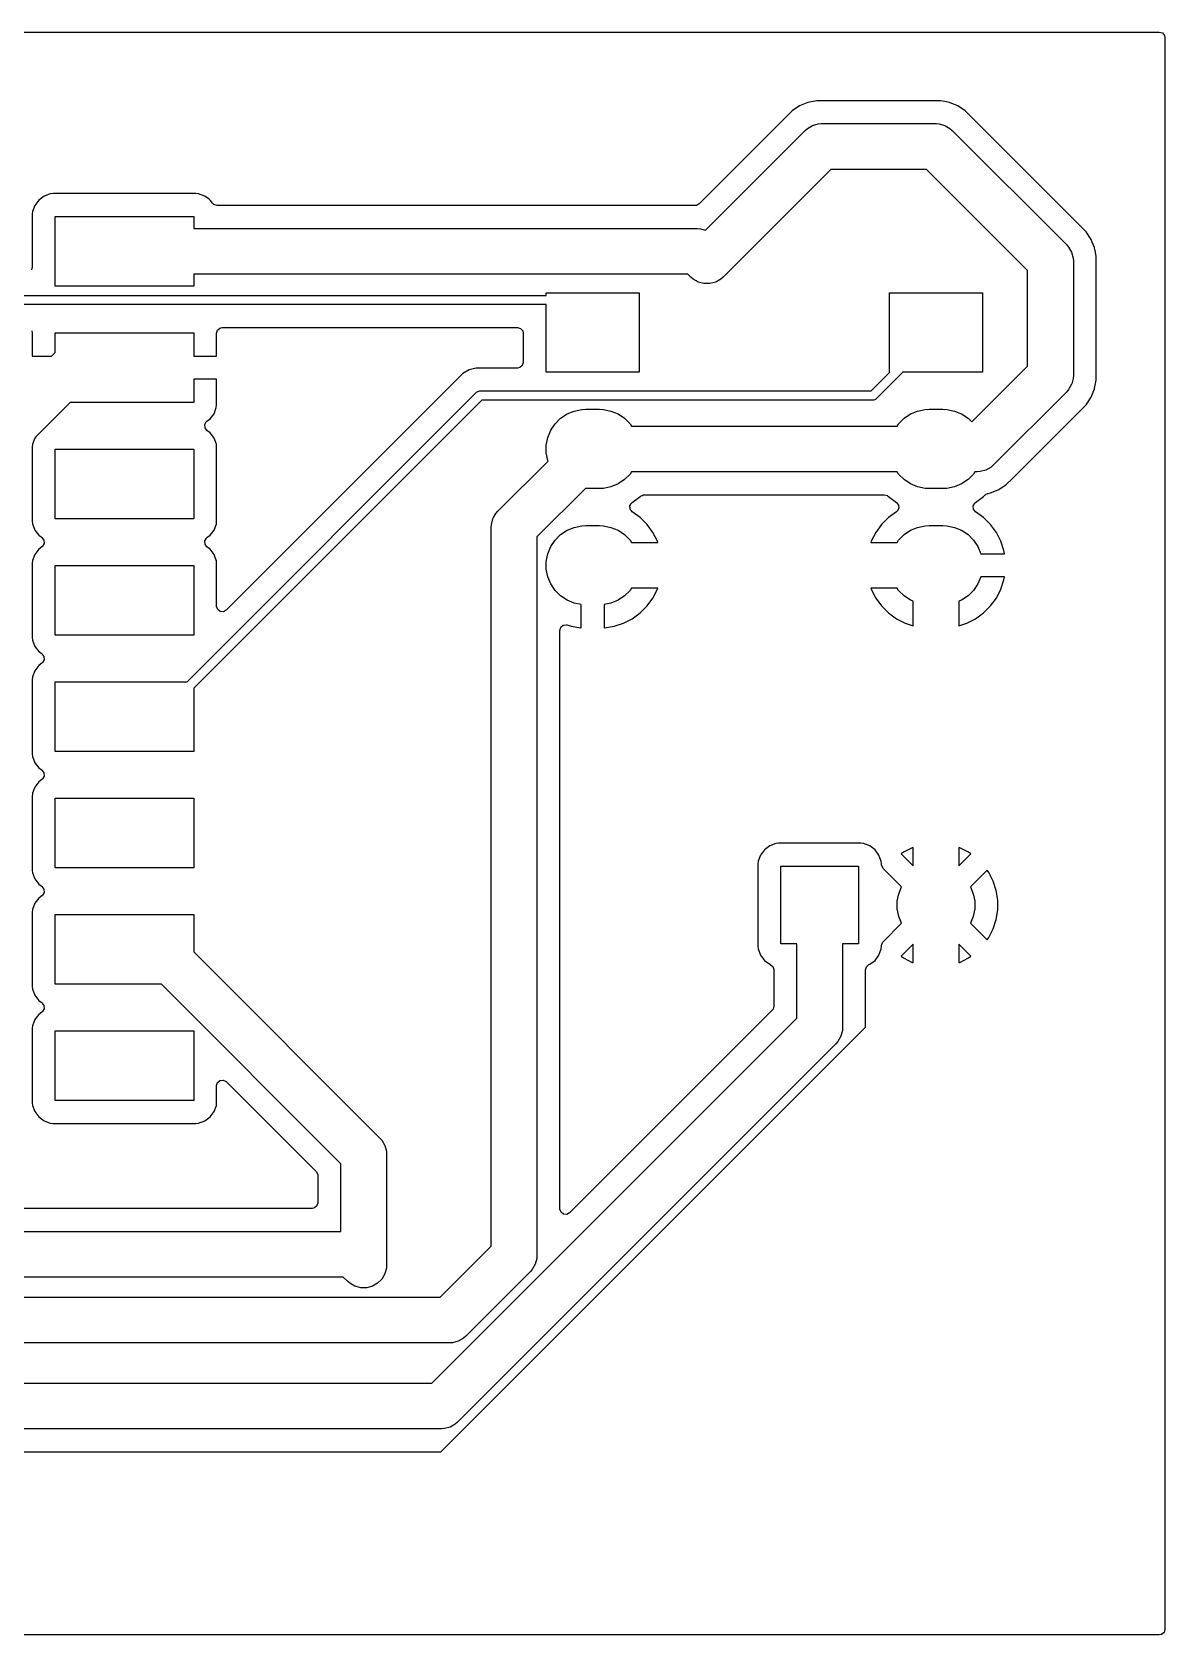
# Model space of a CAD drawing. Header units: millimetres. Extents: x 15 to 57.5, y -50 to -15.
# Drawn here: x 32.76 to 57.5, y -50 to -15 of the extents above; entities that cross this region are included whole.
import ezdxf

# ---------------------------------------------------------------- set-up
doc = ezdxf.new("R2010")
doc.units = ezdxf.units.MM
doc.layers.add('F.Cu', color=13, linetype='CONTINUOUS', true_color=0xc83434)

msp = doc.modelspace()

# ---------------------------------------------------------------- linework, layer by layer
at = {"layer": 'F.Cu', "linetype": 'CONTINUOUS'}
for p, q in [((15.124, -15), (57.376, -15)), ((57.376, -15), (57.443039, -15.019685)), ((57.443039, -15.019685), (57.488794, -15.072489)), ((57.488794, -15.072489), (57.5, -15.124)), ((57.5, -15.124), (57.5, -49.876)), ((49.357214, -16.722863), (47.327899, -18.752181)), ((49.357222, -16.722857), (49.357214, -16.722863)), ((49.521084, -16.613369), (49.357222, -16.722857)), ((49.521085, -16.613369), (49.521084, -16.613369)), ((49.627743, -16.569189), (49.521085, -16.613368)), ((49.521085, -16.613368), (49.521085, -16.613369)), ((49.627745, -16.569188), (49.627743, -16.569189)), ((49.703164, -16.537949), (49.627745, -16.569188)), ((49.703165, -16.537948), (49.703164, -16.537949)), ((49.703167, -16.537948), (49.703165, -16.537948)), ((49.703171, -16.537946), (49.703167, -16.537948)), ((49.896456, -16.4995), (49.703171, -16.537946)), ((49.896459, -16.4995), (49.896456, -16.4995)), ((50.09354, -16.4995), (49.896459, -16.4995)), ((52.598541, -16.4995), (50.09354, -16.4995)), ((52.598544, -16.4995), (52.598541, -16.4995)), ((52.695188, -16.518724), (52.598544, -16.4995)), ((52.791828, -16.537946), (52.695188, -16.518724)), ((52.791832, -16.537948), (52.791828, -16.537946)), ((52.791836, -16.537949), (52.791832, -16.537948)), ((52.845165, -16.560038), (52.791836, -16.537949)), ((52.901315, -16.583296), (52.845165, -16.560038)), ((52.973911, -16.613366), (52.901315, -16.583296)), ((52.973916, -16.613369), (52.973911, -16.613366)), ((53.137781, -16.72286), (52.973916, -16.613369)), ((53.137785, -16.722863), (53.137781, -16.72286)), ((53.281459, -16.866537), (53.137785, -16.722863)), ((47.464956, -19.322937), (49.641446, -17.146447)), ((49.641446, -17.146447), (49.69061, -17.103331)), ((49.69061, -17.103331), (49.690619, -17.103323)), ((49.690619, -17.103323), (49.803658, -17.03806)), ((49.803658, -17.03806), (49.929737, -17.004277)), ((49.929737, -17.004277), (49.929752, -17.004277)), ((49.929752, -17.004277), (49.995, -17)), ((49.995, -17), (52.5, -17)), ((52.5, -17), (52.565248, -17.004277)), ((52.565248, -17.004277), (52.565263, -17.004277)), ((52.565263, -17.004277), (52.691342, -17.03806)), ((52.691342, -17.03806), (52.804381, -17.103323)), ((52.804381, -17.103323), (52.804396, -17.103338)), ((52.804396, -17.103338), (52.853553, -17.146447)), ((52.853553, -17.146447), (55.353553, -19.646447)), ((53.281479, -16.866559), (53.281459, -16.866537)), ((55.634655, -19.219735), (53.281479, -16.866559)), ((50.202107, -18), (47.851053, -20.351053)), ((52.292894, -18), (50.202107, -18)), ((54.5, -20.207106), (52.292894, -18)), ((33.155516, -18.532908), (33.020671, -18.583202)), ((33.215123, -18.526501), (33.155516, -18.532908)), ((33.215129, -18.5265), (33.215123, -18.526501)), ((36.335864, -18.5265), (33.215129, -18.5265)), ((36.335873, -18.5265), (36.335864, -18.5265)), ((36.335881, -18.5265), (36.335873, -18.5265)), ((36.335883, -18.526501), (36.335881, -18.5265)), ((36.395483, -18.532908), (36.335883, -18.526501)), ((36.530328, -18.583202), (36.395482, -18.532908)), ((36.395482, -18.532908), (36.395483, -18.532908)), ((32.819202, -18.784671), (32.768908, -18.919517)), ((32.819206, -18.784664), (32.819202, -18.784671)), ((32.905452, -18.669455), (32.819206, -18.784664)), ((32.905455, -18.669452), (32.905452, -18.669455)), ((33.020664, -18.583206), (32.905455, -18.669452)), ((33.020671, -18.583202), (33.020664, -18.583206)), ((36.530335, -18.583206), (36.530328, -18.583202)), ((36.622709, -18.652358), (36.530335, -18.583206)), ((36.645546, -18.669454), (36.622709, -18.652358)), ((36.697468, -18.738813), (36.645546, -18.669454)), ((36.729694, -18.768815), (36.697468, -18.738813)), ((36.796733, -18.7885), (36.729694, -18.768815)), ((47.240218, -18.7885), (36.796733, -18.7885)), ((47.266576, -18.785666), (47.240218, -18.7885)), ((47.327899, -18.752181), (47.266576, -18.785666)), ((32.762501, -18.979123), (32.7625, -18.979135)), ((32.7625, -18.979135), (32.762501, -20.1265)), ((32.768908, -18.919517), (32.762501, -18.979116)), ((32.762501, -18.979116), (32.762501, -18.979123)), ((33.263, -20.551), (33.263, -19.027)), ((33.263, -19.027), (36.288, -19.027)), ((36.288, -19.027), (36.288, -19.289)), ((55.634686, -19.219764), (55.634655, -19.219735)), ((55.777136, -19.362214), (55.634686, -19.219764)), ((36.288, -19.289), (47.289, -19.289)), ((47.289, -19.289), (47.354248, -19.293277)), ((47.354248, -19.293277), (47.354263, -19.293277)), ((47.354263, -19.293277), (47.464956, -19.322937)), ((55.777139, -19.362218), (55.777136, -19.362214)), ((55.886628, -19.526079), (55.777139, -19.362218)), ((55.886635, -19.526092), (55.886628, -19.526079)), ((55.911575, -19.586306), (55.886635, -19.526092)), ((55.939961, -19.654834), (55.911575, -19.586306)), ((55.353553, -19.646447), (55.396661, -19.695603)), ((55.396661, -19.695603), (55.396677, -19.695619)), ((55.396677, -19.695619), (55.460497, -19.806158)), ((55.460497, -19.806158), (55.46194, -19.808658)), ((55.46194, -19.808658), (55.495723, -19.934737)), ((55.495723, -19.934737), (55.495723, -19.934752)), ((55.495723, -19.934752), (55.5, -20)), ((55.939961, -19.654835), (55.939961, -19.654834)), ((55.961008, -19.705647), (55.939961, -19.654835)), ((55.961011, -19.705654), (55.961008, -19.705647)), ((55.96205, -19.708162), (55.961011, -19.705654)), ((55.962051, -19.708165), (55.96205, -19.708162)), ((55.981275, -19.804812), (55.962051, -19.708165)), ((56.0005, -19.901456), (55.981275, -19.804812)), ((56.0005, -19.901459), (56.0005, -19.901456)), ((56.0005, -22.40146), (56.0005, -19.901459)), ((32.762501, -20.1265), (32.742816, -20.193539)), ((47.081893, -20.289), (36.288, -20.289)), ((36.288, -20.289), (36.288, -20.551)), ((47.143947, -20.351054), (47.081893, -20.289)), ((54.5, -22.292893), (54.5, -20.207106)), ((55.5, -20), (55.5, -22.5)), ((36.288, -20.551), (33.263, -20.551)), ((47.19312, -20.394177), (47.143947, -20.351054)), ((47.264783, -20.435551), (47.19312, -20.394177)), ((47.306158, -20.45944), (47.264783, -20.435551)), ((47.432237, -20.493223), (47.306158, -20.45944)), ((47.562763, -20.493223), (47.432237, -20.493223)), ((47.688842, -20.45944), (47.562763, -20.493223)), ((47.801881, -20.394177), (47.688842, -20.45944)), ((47.801896, -20.394161), (47.801881, -20.394177)), ((47.851053, -20.351053), (47.801896, -20.394161)), ((30.778, -20.751), (43.985, -20.751)), ((43.985, -20.951), (30.819421, -20.951)), ((43.985, -20.751), (43.985, -20.6975)), ((43.985, -20.6975), (46.015, -20.6975)), ((43.985, -22.4275), (43.985, -20.951)), ((46.015, -20.6975), (46.015, -22.4275)), ((51.485, -22.4275), (51.485, -20.6975)), ((51.485, -20.6975), (53.515, -20.6975)), ((53.515, -20.6975), (53.515, -22.4275)), ((32.751794, -21.523989), (32.763, -21.5755)), ((32.763, -21.5755), (32.763, -22.079)), ((33.263, -21.999893), (33.263, -21.567)), ((33.263, -21.567), (36.288, -21.567)), ((36.288, -21.567), (36.288, -22.079)), ((36.788, -21.5755), (36.807685, -21.508461)), ((36.788, -22.079), (36.788, -21.5755)), ((36.807685, -21.508461), (36.860489, -21.462706)), ((36.860489, -21.462706), (36.912, -21.4515)), ((36.912, -21.4515), (43.3605, -21.4515)), ((43.3605, -21.4515), (43.427539, -21.471185)), ((43.427539, -21.471185), (43.473294, -21.523989)), ((43.473294, -21.523989), (43.4845, -21.5755)), ((43.4845, -21.5755), (43.484501, -22.213)), ((33.183893, -22.079), (33.263, -21.999893)), ((32.763, -22.079), (33.183893, -22.079)), ((36.288, -22.079), (36.788, -22.079)), ((42.305709, -22.377926), (42.16879, -22.456975)), ((42.305714, -22.377923), (42.305709, -22.377926)), ((42.419607, -22.347406), (42.305714, -22.377923)), ((42.458441, -22.337), (42.419606, -22.347405)), ((42.419606, -22.347405), (42.419607, -22.347406)), ((43.360501, -22.337), (42.458441, -22.337)), ((43.412013, -22.325794), (43.360501, -22.337)), ((43.464817, -22.280039), (43.412013, -22.325794)), ((43.484501, -22.213), (43.464817, -22.280039)), ((53.278898, -23.513994), (54.5, -22.292893)), ((36.788, -22.579), (36.288, -22.579)), ((36.288, -22.579), (36.288, -23.091)), ((36.788, -23.138827), (36.788, -22.579)), ((42.168782, -22.456981), (37.00018, -27.625584)), ((42.16879, -22.456975), (42.168782, -22.456981)), ((46.015, -22.4275), (43.985, -22.4275)), ((51.083578, -22.8375), (51.493578, -22.4275)), ((51.776422, -22.4275), (51.195711, -23.008211)), ((51.493578, -22.4275), (51.485, -22.4275)), ((53.515, -22.4275), (51.776422, -22.4275)), ((55.46194, -22.691342), (55.396677, -22.804381)), ((55.464295, -22.682553), (55.46194, -22.691342)), ((55.495723, -22.565263), (55.464295, -22.682553)), ((55.5, -22.5), (55.495723, -22.565247)), ((55.495723, -22.565247), (55.495723, -22.565263)), ((55.963402, -22.785046), (56.0005, -22.59854)), ((56.0005, -22.59854), (56.0005, -22.40146)), ((33.586107, -23.091), (32.839345, -23.83776)), ((36.288, -23.091), (33.586107, -23.091)), ((36.146578, -29.187), (42.466789, -22.86679)), ((42.578921, -23.0375), (36.288, -29.328421)), ((42.466789, -22.86679), (42.481942, -22.854353)), ((42.481942, -22.854353), (42.4925, -22.849979)), ((42.4925, -22.849979), (42.517991, -22.839421)), ((42.517991, -22.839421), (42.5375, -22.8375)), ((42.5375, -22.8375), (51.083578, -22.8375)), ((51.125, -23.0375), (42.578921, -23.0375)), ((51.144509, -23.035579), (51.125, -23.0375)), ((51.180557, -23.020647), (51.144509, -23.035579)), ((51.195711, -23.008211), (51.180557, -23.020647)), ((55.353553, -22.853554), (53.751053, -24.456053)), ((55.396668, -22.804389), (55.353553, -22.853554)), ((55.396677, -22.804381), (55.396668, -22.804389)), ((55.777139, -23.137782), (55.886632, -22.973914)), ((55.886632, -22.973914), (55.962051, -22.791835)), ((55.962051, -22.791835), (55.963402, -22.785046)), ((36.576752, -23.49942), (36.645189, -23.448188)), ((36.645189, -23.448188), (36.64519, -23.448187)), ((36.64519, -23.448187), (36.73135, -23.333093)), ((36.73135, -23.333093), (36.731354, -23.333086)), ((36.731354, -23.333086), (36.781596, -23.198379)), ((36.781596, -23.198379), (36.781598, -23.198372)), ((36.781598, -23.198372), (36.787999, -23.138844)), ((36.787999, -23.138844), (36.788, -23.138827)), ((44.181346, -23.55375), (44.30125, -23.433846)), ((44.30125, -23.433846), (44.442242, -23.339638)), ((44.442242, -23.339638), (44.598904, -23.274747)), ((44.598904, -23.274747), (44.765215, -23.241665)), ((44.765215, -23.241665), (44.85, -23.2375)), ((44.85, -23.2375), (45.15, -23.2375)), ((45.15, -23.2375), (45.234785, -23.241665)), ((45.234785, -23.241665), (45.401096, -23.274747)), ((45.401096, -23.274747), (45.557758, -23.339638)), ((45.557758, -23.339638), (45.69875, -23.433846)), ((45.69875, -23.433846), (45.818654, -23.55375)), ((51.681346, -23.55375), (51.80125, -23.433846)), ((51.80125, -23.433846), (51.942242, -23.339638)), ((51.942242, -23.339638), (52.098904, -23.274747)), ((52.098904, -23.274747), (52.265215, -23.241665)), ((52.265215, -23.241665), (52.35, -23.2375)), ((52.35, -23.2375), (52.65, -23.2375)), ((52.65, -23.2375), (52.734785, -23.241665)), ((52.734785, -23.241665), (52.901096, -23.274747)), ((52.901096, -23.274747), (53.057758, -23.339638)), ((53.057758, -23.339638), (53.19875, -23.433846)), ((53.19875, -23.433846), (53.278898, -23.513994)), ((54.181709, -24.73321), (55.637778, -23.277141)), ((55.637778, -23.277141), (55.637782, -23.277139)), ((55.637782, -23.277139), (55.777139, -23.137782)), ((36.529896, -23.572327), (36.563382, -23.511005)), ((36.53488, -23.642019), (36.529896, -23.572327)), ((36.57675, -23.697953), (36.53488, -23.642019)), ((36.563382, -23.511005), (36.576752, -23.49942)), ((36.645547, -23.749455), (36.57675, -23.697953)), ((36.731793, -23.864664), (36.645547, -23.749455)), ((44.022247, -23.851404), (44.087138, -23.694742)), ((44.087138, -23.694742), (44.181346, -23.55375)), ((45.818654, -23.55375), (45.851228, -23.6025)), ((45.851228, -23.6025), (47.5, -23.6025)), ((47.5, -23.6025), (51.648772, -23.6025)), ((51.648772, -23.6025), (51.681346, -23.55375)), ((32.762501, -24.059123), (32.7625, -24.059135)), ((32.7625, -24.059135), (32.7625, -25.67887)), ((32.768908, -23.999517), (32.762501, -24.059116)), ((32.762501, -24.059116), (32.762501, -24.059123)), ((32.819202, -23.864671), (32.768908, -23.999517)), ((32.819206, -23.864664), (32.819202, -23.864671)), ((32.839345, -23.83776), (32.819206, -23.864664)), ((33.263, -25.631), (33.263, -24.107)), ((33.263, -24.107), (36.288, -24.107)), ((36.288, -24.107), (36.288, -25.631)), ((36.731795, -23.864668), (36.731793, -23.864664)), ((36.731796, -23.864669), (36.731795, -23.864668)), ((36.782091, -23.999517), (36.731796, -23.864669)), ((36.788499, -24.059128), (36.782091, -23.999517)), ((36.7885, -25.678873), (36.788499, -24.059128)), ((43.989165, -24.017715), (44.022247, -23.851404)), ((43.989165, -24.187285), (43.989165, -24.017715)), ((42.931447, -25.463947), (44.027973, -24.36742)), ((44.022247, -24.353596), (43.989165, -24.187285)), ((44.027973, -24.36742), (44.022247, -24.353596)), ((53.701881, -24.499177), (53.588842, -24.56444)), ((53.701896, -24.499161), (53.701881, -24.499177)), ((53.751053, -24.456053), (53.701896, -24.499161)), ((45.69875, -24.771154), (45.557758, -24.865362)), ((45.818654, -24.65125), (45.69875, -24.771154)), ((45.851228, -24.6025), (45.818654, -24.65125)), ((47.5, -24.6025), (45.851228, -24.6025)), ((51.648772, -24.6025), (47.5, -24.6025)), ((51.681346, -24.65125), (51.648772, -24.6025)), ((51.80125, -24.771154), (51.681346, -24.65125)), ((51.942242, -24.865362), (51.80125, -24.771154)), ((53.19875, -24.771154), (53.057758, -24.865362)), ((53.318654, -24.65125), (53.19875, -24.771154)), ((53.351228, -24.6025), (53.318654, -24.65125)), ((53.3975, -24.6025), (53.351228, -24.6025)), ((53.462748, -24.598223), (53.3975, -24.6025)), ((53.462763, -24.598223), (53.462748, -24.598223)), ((53.588842, -24.56444), (53.462763, -24.598223)), ((54.035282, -24.879639), (54.174639, -24.740282)), ((54.174639, -24.740282), (54.17464, -24.740279)), ((54.17464, -24.740279), (54.181706, -24.733214)), ((54.181706, -24.733214), (54.181709, -24.73321)), ((44.842476, -24.96713), (43.785, -26.024606)), ((44.85, -24.9675), (44.842476, -24.96713)), ((45.15, -24.9675), (44.85, -24.9675)), ((45.234785, -24.963335), (45.15, -24.9675)), ((45.401096, -24.930253), (45.234785, -24.963335)), ((45.557758, -24.865362), (45.401096, -24.930253)), ((45.865678, -25.27038), (46.039563, -25.144045)), ((46.039563, -25.144045), (46.050726, -25.132881)), ((46.050726, -25.132881), (46.058034, -25.127454)), ((46.058034, -25.127454), (46.082616, -25.11839)), ((46.082616, -25.11839), (46.105612, -25.105834)), ((46.105612, -25.105834), (46.121226, -25.104155)), ((46.121226, -25.104155), (46.123589, -25.103284)), ((46.123589, -25.103284), (46.125464, -25.103699)), ((46.125464, -25.103699), (46.13197, -25.103)), ((46.13197, -25.103), (47.401459, -25.103)), ((47.401459, -25.103), (51.36803, -25.103)), ((51.36803, -25.103), (51.435069, -25.122685)), ((51.435069, -25.122685), (51.455711, -25.139319)), ((51.455711, -25.139319), (51.460437, -25.144045)), ((51.460437, -25.144045), (51.46044, -25.144047)), ((51.46044, -25.144047), (51.637226, -25.27249)), ((52.098904, -24.930253), (51.942242, -24.865362)), ((52.265215, -24.963335), (52.098904, -24.930253)), ((52.35, -24.9675), (52.265215, -24.963335)), ((52.65, -24.9675), (52.35, -24.9675)), ((52.734785, -24.963335), (52.65, -24.9675)), ((52.901096, -24.930253), (52.734785, -24.963335)), ((53.057758, -24.865362), (52.901096, -24.930253)), ((53.365678, -25.27038), (53.539563, -25.144045)), ((53.539563, -25.144045), (53.575007, -25.1086)), ((53.575007, -25.1086), (53.587, -25.101346)), ((53.587, -25.101346), (53.59389, -25.093117)), ((53.59389, -25.093117), (53.61511, -25.084342)), ((53.61511, -25.084342), (53.625741, -25.077913)), ((53.625741, -25.077913), (53.632031, -25.075949)), ((53.632031, -25.075949), (53.640993, -25.074167)), ((53.640993, -25.074167), (53.689336, -25.064551)), ((53.689336, -25.064551), (53.747735, -25.040361)), ((53.747735, -25.040361), (53.871414, -24.989132)), ((53.871414, -24.989132), (54.035282, -24.879639)), ((42.83739, -25.601338), (42.888323, -25.513119)), ((42.888323, -25.513119), (42.888338, -25.513103)), ((42.888338, -25.513103), (42.931447, -25.463947)), ((45.812008, -25.363497), (45.814806, -25.356079)), ((45.817753, -25.390395), (45.812008, -25.363497)), ((45.814128, -25.348182), (45.826962, -25.323858)), ((45.814806, -25.356079), (45.814128, -25.348182)), ((45.820107, -25.417796), (45.817753, -25.390395)), ((45.824947, -25.424072), (45.820107, -25.417796)), ((45.826603, -25.431825), (45.824947, -25.424072)), ((45.845976, -25.451345), (45.826603, -25.431825)), ((45.826962, -25.323858), (45.836671, -25.298125)), ((45.836671, -25.298125), (45.844703, -25.290236)), ((45.844703, -25.290236), (45.846734, -25.286388)), ((45.862772, -25.473126), (45.845976, -25.451345)), ((45.846734, -25.286388), (45.861722, -25.273262)), ((45.861722, -25.273262), (45.865436, -25.270502)), ((46.03924, -25.601338), (45.862772, -25.473126)), ((45.865436, -25.270502), (45.865678, -25.27038)), ((51.637227, -25.473126), (51.46076, -25.601338)), ((51.637226, -25.27249), (51.679892, -25.32782)), ((51.653265, -25.459228), (51.637227, -25.473126)), ((51.685871, -25.397433), (51.653265, -25.459228)), ((51.679892, -25.32782), (51.685871, -25.397433)), ((53.314128, -25.348182), (53.346734, -25.286388)), ((53.320107, -25.417796), (53.314128, -25.348182)), ((53.362772, -25.473126), (53.320107, -25.417796)), ((53.346734, -25.286388), (53.362773, -25.27249)), ((53.53924, -25.601338), (53.362772, -25.473126)), ((53.362773, -25.27249), (53.365675, -25.270381)), ((53.365675, -25.270381), (53.365678, -25.27038)), ((32.7625, -25.67887), (32.762501, -25.678876)), ((32.762501, -25.678876), (32.768908, -25.738483)), ((32.768908, -25.738483), (32.819202, -25.873328)), ((32.819202, -25.873328), (32.819206, -25.873335)), ((32.819206, -25.873335), (32.905452, -25.988544)), ((36.288, -25.631), (33.263, -25.631)), ((36.645546, -25.988546), (36.731796, -25.873331)), ((36.731796, -25.873331), (36.782091, -25.738483)), ((36.782091, -25.738483), (36.7885, -25.678873)), ((42.785, -25.8175), (42.789277, -25.752252)), ((42.785, -41.507894), (42.785, -25.8175)), ((42.789277, -25.752237), (42.82306, -25.626158)), ((42.789277, -25.752252), (42.789277, -25.752237)), ((42.82306, -25.626158), (42.83739, -25.601338)), ((44.30125, -25.973846), (44.442242, -25.879638)), ((44.442242, -25.879638), (44.598904, -25.814747)), ((44.598904, -25.814747), (44.765215, -25.781665)), ((44.765215, -25.781665), (44.85, -25.7775)), ((44.85, -25.7775), (45.15, -25.7775)), ((45.15, -25.7775), (45.234785, -25.781665)), ((45.234785, -25.781665), (45.401096, -25.814747)), ((45.401096, -25.814747), (45.557758, -25.879638)), ((45.557758, -25.879638), (45.69875, -25.973846)), ((46.191161, -25.753259), (46.03924, -25.601338)), ((46.317452, -25.927083), (46.191161, -25.753259)), ((51.308838, -25.753259), (51.182547, -25.927083)), ((51.460759, -25.601338), (51.308838, -25.753259)), ((51.46076, -25.601338), (51.460759, -25.601338)), ((51.80125, -25.973846), (51.942242, -25.879638)), ((51.942242, -25.879638), (52.098904, -25.814747)), ((52.098904, -25.814747), (52.265215, -25.781665)), ((52.265215, -25.781665), (52.35, -25.7775)), ((52.35, -25.7775), (52.65, -25.7775)), ((52.65, -25.7775), (52.734785, -25.781665)), ((52.734785, -25.781665), (52.901096, -25.814747)), ((52.901096, -25.814747), (53.057758, -25.879638)), ((53.057758, -25.879638), (53.19875, -25.973846)), ((53.691161, -25.753259), (53.53924, -25.601338)), ((53.817452, -25.927083), (53.691161, -25.753259)), ((32.905452, -25.988544), (32.905453, -25.988544)), ((32.973832, -26.238266), (32.905452, -26.289455)), ((32.905453, -25.988544), (32.905454, -25.988546)), ((32.905454, -25.988546), (32.954447, -26.025222)), ((32.954447, -26.025222), (32.973832, -26.039734)), ((32.973832, -26.039734), (33.015702, -26.095668)), ((32.9872, -26.226682), (32.973832, -26.238266)), ((33.020686, -26.16536), (32.9872, -26.226682)), ((33.015702, -26.095668), (33.020686, -26.16536)), ((36.530313, -26.112641), (36.563798, -26.051318)), ((36.535297, -26.182333), (36.530313, -26.112641)), ((36.577166, -26.238265), (36.535297, -26.182333)), ((36.563798, -26.051318), (36.577161, -26.039738)), ((36.577161, -26.039738), (36.645546, -25.988546)), ((36.645546, -26.289454), (36.577166, -26.238265)), ((43.785, -26.024606), (43.785, -41.715)), ((44.022247, -26.391404), (44.087138, -26.234742)), ((44.087138, -26.234742), (44.181346, -26.09375)), ((44.181346, -26.09375), (44.30125, -25.973846)), ((45.69875, -25.973846), (45.818654, -26.09375)), ((45.818654, -26.09375), (45.851228, -26.1425)), ((45.851228, -26.1425), (46.422786, -26.1425)), ((46.414996, -26.118524), (46.317452, -25.927083)), ((46.422786, -26.1425), (46.414996, -26.118524)), ((51.085003, -26.118524), (51.077213, -26.1425)), ((51.077213, -26.1425), (51.648772, -26.1425)), ((51.182547, -25.927083), (51.085003, -26.118524)), ((51.648772, -26.1425), (51.681346, -26.09375)), ((51.681346, -26.09375), (51.80125, -25.973846)), ((53.19875, -25.973846), (53.318654, -26.09375)), ((53.318654, -26.09375), (53.412862, -26.234742)), ((53.412862, -26.234742), (53.477753, -26.391404)), ((53.914996, -26.118524), (53.817452, -25.927083)), ((53.981389, -26.322864), (53.914996, -26.118524)), ((32.762501, -26.599123), (32.7625, -26.599135)), ((32.7625, -26.599135), (32.7625, -28.21887)), ((32.768908, -26.539517), (32.762501, -26.599116)), ((32.762501, -26.599116), (32.762501, -26.599123)), ((32.819202, -26.404671), (32.768908, -26.539517)), ((32.819206, -26.404664), (32.819202, -26.404671)), ((32.905452, -26.289455), (32.819206, -26.404664)), ((36.645548, -26.289456), (36.645546, -26.289454)), ((36.731793, -26.404664), (36.645547, -26.289456)), ((36.645547, -26.289456), (36.645548, -26.289456)), ((36.731797, -26.404671), (36.731793, -26.404664)), ((36.773506, -26.5165), (36.731797, -26.404671)), ((36.782091, -26.539517), (36.773506, -26.5165)), ((36.788497, -26.599116), (36.782091, -26.539517)), ((36.788498, -26.599123), (36.788497, -26.599116)), ((36.788499, -26.599129), (36.788498, -26.599123)), ((36.788499, -27.537903), (36.788499, -26.599129)), ((43.989165, -26.557715), (44.022247, -26.391404)), ((43.989165, -26.727285), (43.989165, -26.557715)), ((53.477753, -26.391404), (53.477971, -26.3925)), ((53.477971, -26.3925), (53.992419, -26.3925)), ((53.992419, -26.3925), (53.981389, -26.322864)), ((33.263, -28.171), (33.263, -26.647)), ((33.263, -26.647), (36.288, -26.647)), ((36.288, -26.647), (36.288, -28.171)), ((44.022247, -26.893596), (43.989165, -26.727285)), ((44.087138, -27.050258), (44.022247, -26.893596)), ((53.477753, -26.893596), (53.412862, -27.050258)), ((53.477971, -26.8925), (53.477753, -26.893596)), ((53.992419, -26.8925), (53.477971, -26.8925)), ((53.981389, -26.962135), (53.992419, -26.8925)), ((44.181346, -27.19125), (44.087138, -27.050258)), ((44.30125, -27.311154), (44.181346, -27.19125)), ((45.818654, -27.19125), (45.69875, -27.311154)), ((45.851228, -27.1425), (45.818654, -27.19125)), ((46.422786, -27.1425), (45.851228, -27.1425)), ((46.317452, -27.357916), (46.414996, -27.166475)), ((46.414996, -27.166475), (46.422786, -27.1425)), ((51.077213, -27.1425), (51.085003, -27.166475)), ((51.648772, -27.1425), (51.077213, -27.1425)), ((51.085003, -27.166475), (51.182547, -27.357916)), ((51.681346, -27.19125), (51.648772, -27.1425)), ((51.80125, -27.311154), (51.681346, -27.19125)), ((53.318654, -27.19125), (53.19875, -27.311154)), ((53.412862, -27.050258), (53.318654, -27.19125)), ((53.817452, -27.357916), (53.914996, -27.166475)), ((53.914996, -27.166475), (53.981389, -26.962135)), ((36.788815, -27.546749), (36.788499, -27.537903)), ((36.813232, -27.612213), (36.788815, -27.546749)), ((36.869165, -27.654085), (36.813232, -27.612213)), ((37.00018, -27.625584), (36.938857, -27.659069)), ((44.442242, -27.405362), (44.30125, -27.311154)), ((44.598904, -27.470253), (44.442242, -27.405362)), ((44.75, -27.500308), (44.598904, -27.470253)), ((44.75, -28.0075), (44.75, -27.500308)), ((45.401096, -27.470253), (45.25, -27.500308)), ((45.25, -27.500308), (45.25, -28.0075)), ((45.557758, -27.405362), (45.401096, -27.470253)), ((45.69875, -27.311154), (45.557758, -27.405362)), ((46.03924, -27.683661), (46.191161, -27.53174)), ((46.191161, -27.53174), (46.317452, -27.357916)), ((51.182547, -27.357916), (51.308838, -27.53174)), ((51.308838, -27.53174), (51.460759, -27.683661)), ((51.942242, -27.405362), (51.80125, -27.311154)), ((52, -27.429285), (51.942242, -27.405362)), ((52, -27.964024), (52, -27.429285)), ((53.057758, -27.405362), (53, -27.429285)), ((53, -27.429285), (53, -27.964024)), ((53.19875, -27.311154), (53.057758, -27.405362)), ((53.53924, -27.683661), (53.691161, -27.53174)), ((53.691161, -27.53174), (53.817452, -27.357916)), ((36.938857, -27.659069), (36.869165, -27.654085)), ((44.2855, -28.065), (44.305185, -27.997961)), ((44.305185, -27.997961), (44.357989, -27.952206)), ((44.357989, -27.952206), (44.427147, -27.942262)), ((44.427147, -27.942262), (44.447819, -27.947069)), ((44.447819, -27.947069), (44.530361, -27.973889)), ((44.530361, -27.973889), (44.742573, -28.0075)), ((45.257427, -28.0075), (45.469639, -27.973888)), ((45.469639, -27.973888), (45.469642, -27.973888)), ((45.469642, -27.973888), (45.673975, -27.907496)), ((45.673975, -27.907496), (45.865416, -27.809952)), ((45.865416, -27.809952), (46.03924, -27.683661)), ((51.460759, -27.683661), (51.634583, -27.809952)), ((51.634583, -27.809952), (51.826024, -27.907496)), ((51.826024, -27.907496), (52, -27.964024)), ((53, -27.964024), (53.173975, -27.907496)), ((53.173975, -27.907496), (53.365416, -27.809952)), ((53.365416, -27.809952), (53.53924, -27.683661)), ((32.7625, -28.21887), (32.762501, -28.218876)), ((32.762501, -28.218876), (32.768908, -28.278483)), ((32.768908, -28.278483), (32.819202, -28.413328)), ((36.288, -28.171), (33.263, -28.171)), ((44.2855, -40.697273), (44.2855, -28.065)), ((44.742573, -28.0075), (44.75, -28.0075)), ((45.25, -28.0075), (45.257427, -28.0075)), ((32.819202, -28.413328), (32.819206, -28.413335)), ((32.819206, -28.413335), (32.905452, -28.528544)), ((32.905452, -28.528544), (32.905453, -28.528544)), ((32.905453, -28.528544), (32.905454, -28.528546)), ((32.905454, -28.528546), (32.954447, -28.565222)), ((32.954447, -28.565222), (32.973832, -28.579734)), ((32.973832, -28.579734), (33.015702, -28.635668)), ((33.015702, -28.635668), (33.020686, -28.70536)), ((32.819202, -28.944671), (32.768908, -29.079517)), ((32.819206, -28.944664), (32.819202, -28.944671)), ((32.905452, -28.829455), (32.819206, -28.944664)), ((32.973832, -28.778266), (32.905452, -28.829455)), ((32.9872, -28.766682), (32.973832, -28.778266)), ((33.020686, -28.70536), (32.9872, -28.766682)), ((32.762501, -29.139123), (32.7625, -29.139135)), ((32.7625, -29.139135), (32.7625, -30.75887)), ((32.768908, -29.079517), (32.762501, -29.139116)), ((32.762501, -29.139116), (32.762501, -29.139123)), ((33.263, -30.711), (33.263, -29.187)), ((33.263, -29.187), (36.146578, -29.187)), ((36.288, -29.328421), (36.288, -30.711)), ((32.7625, -30.75887), (32.762501, -30.758876)), ((32.762501, -30.758876), (32.768908, -30.818483)), ((36.288, -30.711), (33.263, -30.711)), ((32.768908, -30.818483), (32.819202, -30.953328)), ((32.819202, -30.953328), (32.819206, -30.953335)), ((32.819206, -30.953335), (32.905452, -31.068544)), ((32.905452, -31.068544), (32.905453, -31.068544)), ((32.905453, -31.068544), (32.905454, -31.068546)), ((32.905454, -31.068546), (32.954447, -31.105222)), ((32.954447, -31.105222), (32.973832, -31.119734)), ((32.973832, -31.119734), (33.015702, -31.175668)), ((32.819202, -31.484671), (32.768908, -31.619517)), ((32.819206, -31.484664), (32.819202, -31.484671)), ((32.905452, -31.369455), (32.819206, -31.484664)), ((32.973832, -31.318266), (32.905452, -31.369455)), ((32.9872, -31.306682), (32.973832, -31.318266)), ((33.020686, -31.24536), (32.9872, -31.306682)), ((33.015702, -31.175668), (33.020686, -31.24536)), ((32.762501, -31.679123), (32.7625, -31.679135)), ((32.7625, -31.679135), (32.7625, -33.29887)), ((32.764382, -31.661618), (32.762501, -31.679123)), ((32.768908, -31.619517), (32.764382, -31.661618)), ((33.263, -33.251), (33.263, -31.727)), ((33.263, -31.727), (36.288, -31.727)), ((36.288, -31.727), (36.288, -33.251)), ((48.752452, -32.854955), (48.666206, -32.970164)), ((48.752455, -32.854952), (48.752452, -32.854955)), ((48.867664, -32.768706), (48.752455, -32.854952)), ((48.867671, -32.768702), (48.867664, -32.768706)), ((49.002516, -32.718408), (48.867671, -32.768702)), ((49.062123, -32.712001), (49.002516, -32.718408)), ((49.062129, -32.712), (49.062123, -32.712001)), ((50.857864, -32.712), (49.062129, -32.712)), ((50.857873, -32.712), (50.857864, -32.712)), ((50.857881, -32.712), (50.857873, -32.712)), ((50.857883, -32.712001), (50.857881, -32.712)), ((50.917483, -32.718408), (50.857883, -32.712001)), ((51.052328, -32.768702), (50.917482, -32.718408)), ((50.917482, -32.718408), (50.917483, -32.718408)), ((51.052335, -32.768706), (51.052328, -32.768702)), ((51.167544, -32.854952), (51.052335, -32.768706)), ((51.167547, -32.854955), (51.167544, -32.854952)), ((51.253793, -32.970164), (51.167547, -32.854955)), ((51.981782, -32.811404), (51.792439, -32.90788)), ((52, -32.805484), (51.981782, -32.811404)), ((52, -33.208946), (52, -32.805484)), ((53.018217, -32.811404), (53, -32.805484)), ((53, -32.805484), (53, -33.208944)), ((53.20755, -32.907875), (53.018217, -32.811404)), ((48.609501, -33.164616), (48.6095, -33.164635)), ((48.6095, -33.164635), (48.6095, -34.96037)), ((48.615908, -33.105017), (48.609501, -33.164616)), ((48.666202, -32.970171), (48.615908, -33.105017)), ((48.666206, -32.970164), (48.666202, -32.970171)), ((49.11, -34.9125), (49.11, -33.2125)), ((49.11, -33.2125), (50.81, -33.2125)), ((50.81, -33.2125), (50.81, -34.9125)), ((51.253798, -32.970173), (51.253793, -32.970164)), ((51.275926, -33.029502), (51.253798, -32.970173)), ((51.304091, -33.105017), (51.275926, -33.029502)), ((51.310499, -33.164628), (51.304091, -33.105017)), ((51.310499, -33.188515), (51.310499, -33.164628)), ((51.31333, -33.201536), (51.310499, -33.188515)), ((51.313333, -33.201549), (51.31333, -33.201536)), ((51.346818, -33.262872), (51.313333, -33.201549)), ((51.792439, -32.90788), (51.738282, -32.947227)), ((51.738282, -32.947227), (51.738282, -32.947228)), ((51.738282, -32.947228), (52, -33.208946)), ((53, -33.208944), (53.261716, -32.947228)), ((53.261716, -32.947228), (53.20755, -32.907875)), ((32.7625, -33.29887), (32.762501, -33.298876)), ((32.762501, -33.298876), (32.768908, -33.358483)), ((32.768908, -33.358483), (32.819202, -33.493328)), ((32.819202, -33.493328), (32.819206, -33.493335)), ((32.819206, -33.493335), (32.905452, -33.608544)), ((36.288, -33.251), (33.263, -33.251)), ((51.749017, -33.665071), (51.346818, -33.262872)), ((53.615269, -33.300782), (53.250981, -33.665069)), ((53.61527, -33.300782), (53.615269, -33.300782)), ((53.654624, -33.354949), (53.61527, -33.300782)), ((53.751095, -33.544282), (53.654624, -33.354949)), ((53.816757, -33.746369), (53.751095, -33.544282)), ((32.905452, -33.909455), (32.819206, -34.024664)), ((32.905452, -33.608544), (32.905453, -33.608544)), ((32.973832, -33.858266), (32.905452, -33.909455)), ((32.905453, -33.608544), (32.905454, -33.608546)), ((32.905454, -33.608546), (32.954447, -33.645222)), ((32.954447, -33.645222), (32.973832, -33.659734)), ((32.973832, -33.659734), (33.015702, -33.715668)), ((32.9872, -33.846682), (32.973832, -33.858266)), ((33.020686, -33.78536), (32.9872, -33.846682)), ((33.015702, -33.715668), (33.020686, -33.78536)), ((51.654093, -33.979185), (51.686601, -33.815758)), ((51.686601, -33.815758), (51.749017, -33.665071)), ((53.250981, -33.665069), (53.313399, -33.815758)), ((53.313399, -33.815758), (53.345907, -33.979185)), ((53.816757, -33.746372), (53.816757, -33.746369)), ((53.85, -33.956253), (53.816757, -33.746372)), ((32.762501, -34.219123), (32.7625, -34.219135)), ((32.7625, -34.219135), (32.7625, -35.83887)), ((32.768908, -34.159517), (32.762501, -34.219116)), ((32.762501, -34.219116), (32.762501, -34.219123)), ((32.819202, -34.024671), (32.768908, -34.159517)), ((32.819206, -34.024664), (32.819202, -34.024671)), ((33.263, -35.791), (33.263, -34.267)), ((33.263, -34.267), (36.288, -34.267)), ((36.288, -34.267), (36.288, -35.083893)), ((51.654093, -34.145815), (51.654093, -33.979185)), ((51.686601, -34.309242), (51.654093, -34.145815)), ((53.345907, -34.145815), (53.313399, -34.309242)), ((53.345907, -33.979185), (53.345907, -34.145815)), ((53.816757, -34.378627), (53.85, -34.168746)), ((53.85, -34.168746), (53.85, -33.956253)), ((51.346818, -34.862126), (51.749016, -34.459927)), ((51.749016, -34.459927), (51.686601, -34.309242)), ((53.313399, -34.309242), (53.250982, -34.459929)), ((53.250982, -34.459929), (53.61527, -34.824217)), ((53.654622, -34.770054), (53.751095, -34.580717)), ((53.751095, -34.580717), (53.816757, -34.37863)), ((53.816757, -34.37863), (53.816757, -34.378627)), ((48.6095, -34.96037), (48.609501, -34.960376)), ((48.609501, -34.960376), (48.615908, -35.019983)), ((49.46, -34.9125), (49.11, -34.9125)), ((49.46, -36.529949), (49.46, -34.9125)), ((50.81, -34.9125), (50.46, -34.9125)), ((50.46, -34.9125), (50.46, -36.737056)), ((51.304091, -35.019983), (51.3105, -34.960373)), ((51.310499, -34.936479), (51.31333, -34.923463)), ((51.3105, -34.960373), (51.310499, -34.936479)), ((51.31333, -34.923463), (51.32394, -34.904025)), ((51.32394, -34.904025), (51.330179, -34.882775)), ((51.330179, -34.882775), (51.346803, -34.862143)), ((51.346803, -34.862143), (51.346808, -34.862136)), ((51.346808, -34.862136), (51.346811, -34.862134)), ((51.346811, -34.862134), (51.346818, -34.862126)), ((52, -34.916051), (51.738282, -35.177769)), ((52, -35.319514), (52, -34.916051)), ((53.261717, -35.17777), (53, -34.916053)), ((53, -34.916053), (53, -35.319514)), ((53.61527, -34.824216), (53.654622, -34.770054)), ((53.61527, -34.824217), (53.61527, -34.824216)), ((36.288, -35.083893), (40.353553, -39.149446)), ((48.615908, -35.019983), (48.666202, -35.154828)), ((48.666202, -35.154828), (48.666206, -35.154835)), ((48.666206, -35.154835), (48.752452, -35.270044)), ((48.752452, -35.270044), (48.752455, -35.270047)), ((48.752455, -35.270047), (48.867665, -35.356294)), ((51.052331, -35.356296), (51.167546, -35.270046)), ((51.167546, -35.270046), (51.253796, -35.154831)), ((51.253796, -35.154831), (51.304091, -35.019983)), ((51.738282, -35.177769), (51.738282, -35.17777)), ((51.738282, -35.17777), (51.792449, -35.217124)), ((51.792449, -35.217124), (51.981782, -35.313595)), ((51.981782, -35.313595), (52, -35.319514)), ((53, -35.319514), (53.018217, -35.313595)), ((53.018217, -35.313595), (53.207554, -35.217122)), ((53.207554, -35.217122), (53.261716, -35.17777)), ((53.261716, -35.17777), (53.261717, -35.17777)), ((48.867665, -35.356294), (48.867667, -35.356294)), ((48.867667, -35.356294), (48.867669, -35.356296)), ((48.867669, -35.356296), (48.87883, -35.360458)), ((48.87883, -35.360458), (48.934764, -35.402326)), ((48.934764, -35.402326), (48.959184, -35.467789)), ((48.959184, -35.467789), (48.9595, -35.476641)), ((48.9595, -35.476641), (48.9595, -36.271273)), ((50.9605, -35.476641), (50.980185, -35.409602)), ((50.9605, -36.726505), (50.9605, -35.476641)), ((50.980185, -35.409602), (51.032989, -35.363847)), ((51.032989, -35.363847), (51.041149, -35.360466)), ((51.041149, -35.360466), (51.052331, -35.356296)), ((32.7625, -35.83887), (32.762501, -35.838876)), ((32.762501, -35.838876), (32.768908, -35.898483)), ((32.768908, -35.898483), (32.819202, -36.033328)), ((32.819202, -36.033328), (32.819206, -36.033335)), ((32.819206, -36.033335), (32.905452, -36.148544)), ((35.580894, -35.791), (33.263, -35.791)), ((39.5, -39.710106), (35.580894, -35.791)), ((32.905452, -36.148544), (32.905453, -36.148544)), ((32.973832, -36.398266), (32.905452, -36.449455)), ((32.905453, -36.148544), (32.905454, -36.148546)), ((32.905454, -36.148546), (32.954447, -36.185222)), ((32.954447, -36.185222), (32.973832, -36.199734)), ((32.973832, -36.199734), (33.015702, -36.255668)), ((32.9872, -36.386682), (32.973832, -36.398266)), ((33.020686, -36.32536), (32.9872, -36.386682)), ((33.015702, -36.255668), (33.020686, -36.32536)), ((48.923181, -36.358954), (44.497181, -40.784954)), ((48.939815, -36.338312), (48.923181, -36.358954)), ((48.9595, -36.271273), (48.939815, -36.338312)), ((32.768908, -36.699517), (32.762501, -36.759116)), ((32.819202, -36.564671), (32.768908, -36.699517)), ((32.819206, -36.564664), (32.819202, -36.564671)), ((32.905452, -36.449455), (32.819206, -36.564664)), ((41.48995, -44.5), (49.46, -36.529949)), ((41.686506, -46.0005), (50.9605, -36.726505)), ((50.46, -36.737056), (50.455723, -36.802303)), ((32.762501, -36.759123), (32.7625, -36.759135)), ((32.7625, -36.759135), (32.7625, -38.37887)), ((32.762501, -36.759116), (32.762501, -36.759123)), ((33.263, -38.331), (33.263, -36.807)), ((33.263, -36.807), (36.288, -36.807)), ((36.288, -36.807), (36.288, -38.331)), ((50.313553, -37.09061), (42.050609, -45.353553)), ((50.356668, -37.041445), (50.313553, -37.09061)), ((50.356677, -37.041437), (50.356668, -37.041445)), ((50.42194, -36.928398), (50.356677, -37.041437)), ((50.455723, -36.802319), (50.42194, -36.928398)), ((50.455723, -36.802303), (50.455723, -36.802319)), ((36.788499, -38.00578), (36.808183, -37.938743)), ((36.7885, -38.378873), (36.788499, -38.00578)), ((36.808183, -37.938743), (36.860987, -37.892988)), ((36.860987, -37.892988), (36.930146, -37.883044)), ((36.930146, -37.883044), (36.993701, -37.912069)), ((36.993701, -37.912069), (37.00018, -37.918101)), ((37.00018, -37.918101), (38.963181, -39.881101)), ((32.7625, -38.37887), (32.762501, -38.378876)), ((32.762501, -38.378876), (32.768908, -38.438483)), ((32.768908, -38.438483), (32.819202, -38.573328)), ((36.288, -38.331), (33.263, -38.331)), ((36.731796, -38.573331), (36.782091, -38.438483)), ((36.782091, -38.438483), (36.7885, -38.378873)), ((32.819202, -38.573328), (32.819206, -38.573335)), ((32.819206, -38.573335), (32.905452, -38.688544)), ((32.905452, -38.688544), (32.905455, -38.688547)), ((32.905455, -38.688547), (33.020664, -38.774793)), ((33.020664, -38.774793), (33.020671, -38.774797)), ((33.020671, -38.774797), (33.155517, -38.825091)), ((33.155517, -38.825091), (33.155516, -38.825091)), ((33.155516, -38.825091), (33.162444, -38.825835)), ((33.162444, -38.825835), (33.215127, -38.8315)), ((33.215127, -38.8315), (36.335872, -38.831499)), ((36.335872, -38.831499), (36.395483, -38.825091)), ((36.395483, -38.825091), (36.530331, -38.774796)), ((36.530331, -38.774796), (36.645546, -38.688546)), ((36.645546, -38.688546), (36.731796, -38.573331)), ((40.353553, -39.149446), (40.396668, -39.19861)), ((40.396668, -39.19861), (40.396677, -39.198619)), ((40.396677, -39.198619), (40.46194, -39.311658)), ((40.46194, -39.311658), (40.495723, -39.437737)), ((40.495723, -39.437737), (40.495723, -39.437752)), ((40.495723, -39.437752), (40.5, -39.503)), ((40.5, -39.503), (40.5, -41.925)), ((38.963181, -39.881101), (38.996666, -39.942424)), ((39.5, -41.1875), (39.5, -39.710106)), ((38.996666, -39.942424), (38.9995, -39.968782)), ((38.9995, -39.968782), (38.9995, -40.563)), ((38.9995, -40.563), (38.979815, -40.630039)), ((38.8755, -40.687), (21.513955, -40.687)), ((38.927011, -40.675794), (38.8755, -40.687)), ((38.979815, -40.630039), (38.927011, -40.675794)), ((44.285816, -40.706119), (44.2855, -40.697273)), ((44.310233, -40.771583), (44.285816, -40.706119)), ((44.366166, -40.813455), (44.310233, -40.771583)), ((44.435858, -40.818439), (44.366166, -40.813455)), ((44.497181, -40.784954), (44.435858, -40.818439)), ((21.6125, -41.1875), (39.5, -41.1875)), ((41.667894, -42.625), (42.785, -41.507894)), ((40.495723, -41.990263), (40.463999, -42.108658)), ((40.5, -41.925), (40.495723, -41.990247)), ((40.495723, -41.990247), (40.495723, -41.990263)), ((43.74694, -41.906342), (43.681677, -42.019381)), ((43.747749, -41.903323), (43.74694, -41.906342)), ((43.780723, -41.780263), (43.747749, -41.903323)), ((43.785, -41.715), (43.780723, -41.780247)), ((43.780723, -41.780247), (43.780723, -41.780263)), ((39.555393, -42.1875), (21.819606, -42.1875)), ((39.646447, -42.278554), (39.555393, -42.1875)), ((39.695603, -42.321661), (39.646447, -42.278554)), ((39.695619, -42.321677), (39.695603, -42.321661)), ((39.808658, -42.38694), (39.695619, -42.321677)), ((40.304381, -42.321677), (40.191342, -42.38694)), ((40.396677, -42.229381), (40.304381, -42.321677)), ((40.46194, -42.116342), (40.396677, -42.229381)), ((40.463999, -42.108658), (40.46194, -42.116342)), ((43.638553, -42.068553), (42.228553, -43.478553)), ((43.681668, -42.019389), (43.638553, -42.068553)), ((43.681677, -42.019381), (43.681668, -42.019389)), ((25.3, -42.625), (41.667894, -42.625)), ((39.835301, -42.394079), (39.808658, -42.38694)), ((39.934737, -42.420723), (39.835301, -42.394079)), ((40.065263, -42.420723), (39.934737, -42.420723)), ((40.191342, -42.38694), (40.065263, -42.420723)), ((41.875, -43.625), (25.3, -43.625)), ((41.940248, -43.620723), (41.875, -43.625)), ((41.940263, -43.620723), (41.940248, -43.620723)), ((42.066342, -43.58694), (41.940263, -43.620723)), ((42.179381, -43.521677), (42.066342, -43.58694)), ((42.179396, -43.521661), (42.179381, -43.521677)), ((42.228553, -43.478553), (42.179396, -43.521661)), ((26.25, -44.5), (41.48995, -44.5)), ((41.697056, -45.5), (26.25, -45.5)), ((41.762304, -45.495723), (41.697056, -45.5)), ((41.762319, -45.495723), (41.762304, -45.495723)), ((41.888398, -45.46194), (41.762319, -45.495723)), ((42.001437, -45.396677), (41.888398, -45.46194)), ((42.001452, -45.396661), (42.001437, -45.396677)), ((42.050609, -45.353553), (42.001452, -45.396661)), ((26.658308, -46.0005), (41.686506, -46.0005)), ((57.376, -50), (15.124, -50)), ((57.427511, -49.988794), (57.376, -50)), ((57.480315, -49.943039), (57.427511, -49.988794)), ((57.5, -49.876), (57.480315, -49.943039))]:
    msp.add_line(p, q, dxfattribs=at)

doc.saveas('drawing.dxf')
